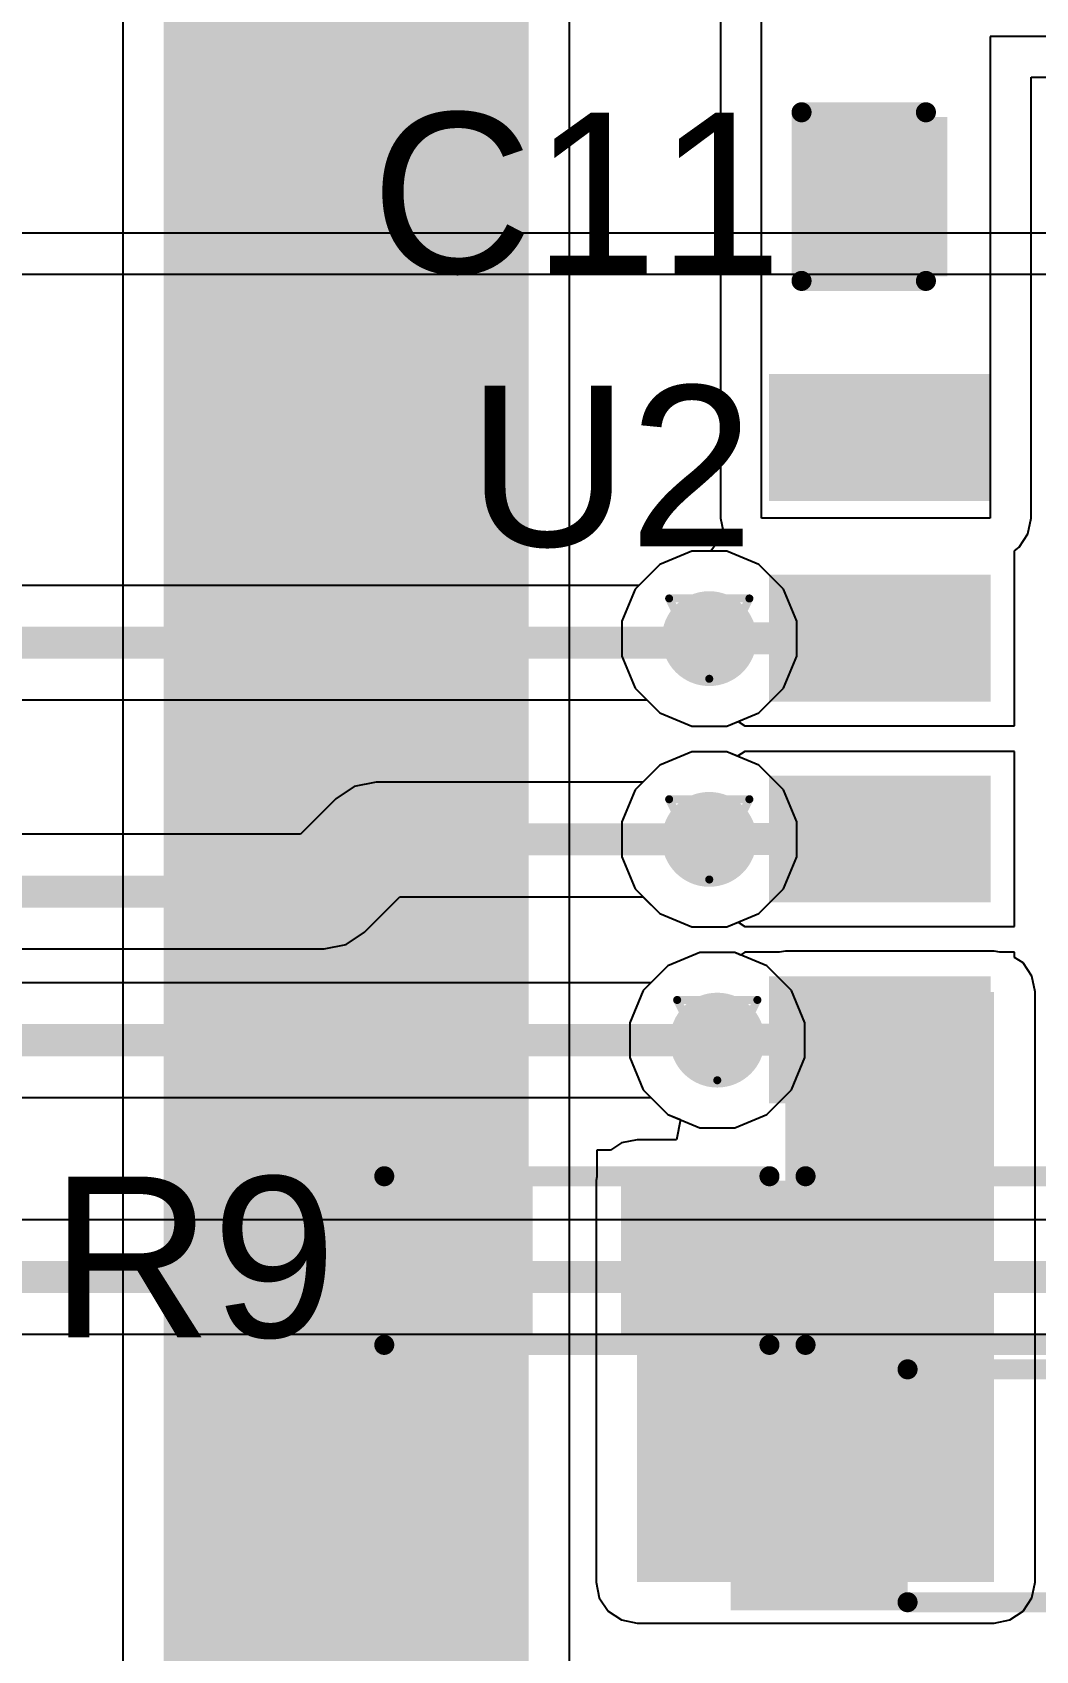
# Model space of a CAD drawing. Header units: inches. Extents: x -89 to 427, y -87 to 99.
# Drawn here: x -20.87 to -14.52, y -53.44 to -43.21 of the extents above; entities that cross this region are included whole.
import ezdxf

# ---------------------------------------------------------------- set-up
doc = ezdxf.new("R2010")
doc.units = ezdxf.units.IN
for name, color, linetype in [('Board_Outline', 56, 'Continuous'), ('Bottom Layer', 5, 'Continuous'), ('Drill Drawing', 1, 'Continuous'), ('Top Layer', 1, 'Continuous'), ('Top Overlay', 2, 'Continuous'), ('Top Paste', 8, 'Continuous'), ('Top Solder', 216, 'Continuous'), ('Via Holes', 16, 'Continuous')]:
    doc.layers.add(name, color=color, linetype=linetype)
doc.styles.add('Arial', font='', dxfattribs={"height": 0.2})
doc.styles.get('Arial').set_extended_font_data('Arial')

msp = doc.modelspace()

# ---------------------------------------------------------------- hatches: boundary and pattern name
at = {"layer": 'Bottom Layer'}
h = msp.add_hatch(color=5, dxfattribs=at)
edge = h.paths.add_edge_path()
edge.add_arc((-16.5862, -47.0408), 0.2999994, 0, 360)
h = msp.add_hatch(color=5, dxfattribs=at)
edge = h.paths.add_edge_path()
edge.add_arc((-16.5862, -48.31079999999999), 0.2999994, 0, 360)
h = msp.add_hatch(color=5, dxfattribs=at)
edge = h.paths.add_edge_path()
edge.add_arc((-16.5354, -49.5808), 0.2999994, 0, 360)
at = {"layer": 'Top Layer'}
for points in [[(-20.0406, -57.04839999999999), (-17.7292, -57.04839999999999), (-17.7292, -38.78579999999999), (-20.0406, -38.78579999999999)], [(-15.9004, -44.68889969999999), (-15.9004, -43.7998997), (-15.1384, -43.7998997), (-15.1384, -44.68889969999999)], [(-14.90690059, -46.06839909999999), (-16.10690073, -46.06839909999999), (-16.10690073, -45.4684003), (-14.90690059, -45.4684003)], [(-14.90690059, -47.3383991), (-16.10690073, -47.3383991), (-16.10690073, -46.7384003), (-14.90690059, -46.7384003)], [(-14.90690059, -48.6083991), (-16.10690073, -48.6083991), (-16.10690073, -48.0084003), (-14.90690059, -48.0084003)], [(-14.90690059, -49.8783991), (-16.10690073, -49.8783991), (-16.10690073, -49.2784003), (-14.90690059, -49.2784003)], [(-16.1036, -53.0098), (-14.7828, -53.0098), (-14.7828, -49.276), (-16.1036, -49.276)], [(-17.0434, -53.0098), (-14.7828, -53.0098), (-14.7828, -50.4698), (-17.0434, -50.4698)], [(-17.8054, -50.5308997), (-17.8054, -51.41989969999999), (-18.5674, -51.41989969999999), (-18.5674, -50.5308997)], [(-16.2814, -50.5308997), (-16.2814, -51.41989969999999), (-17.0434, -51.41989969999999), (-17.0434, -50.5308997)], [(-15.9004, -51.41989969999999), (-15.9004, -50.5308997), (-15.1384, -50.5308997), (-15.1384, -51.41989969999999)], [(-15.0924006, -52.7001994), (-15.6923994, -52.7001994), (-15.6923994, -52.10020059999999), (-15.0924006, -52.10020059999999)]]:
    msp.add_hatch(color=1, dxfattribs=at).paths.add_polyline_path(points)
h = msp.add_hatch(color=1, dxfattribs=at)
edge = h.paths.add_edge_path()
edge.add_arc((-16.5862, -47.0408), 0.2999994, 0, 360)
h = msp.add_hatch(color=1, dxfattribs=at)
edge = h.paths.add_edge_path()
edge.add_arc((-16.5862, -48.31079999999999), 0.2999994, 0, 360)
h = msp.add_hatch(color=1, dxfattribs=at)
edge = h.paths.add_edge_path()
edge.add_arc((-16.5354, -49.5808), 0.2999994, 0, 360)
at = {"layer": 'Top Overlay'}
for points in [[(-15.33084056, -51.6128), (-16.45059956, -51.6128), (-16.45059956, -52.0192), (-15.33084056, -52.0192)], [(-15.76479956, -51.9938), (-16.45059956, -51.9938), (-16.45059956, -52.8574), (-15.76479956, -52.8574)], [(-15.33084056, -52.78119999999999), (-16.45059956, -52.78119999999999), (-16.45059956, -53.1876), (-15.33084056, -53.1876)]]:
    msp.add_hatch(color=2, dxfattribs=at).paths.add_polyline_path(points)
at = {"layer": 'Top Paste'}
for points in [[(-15.9004, -44.68889969999999), (-15.9004, -43.7998997), (-15.1384, -43.7998997), (-15.1384, -44.68889969999999)], [(-14.90690059, -46.06839909999999), (-16.10690073, -46.06839909999999), (-16.10690073, -45.4684003), (-14.90690059, -45.4684003)], [(-14.90690059, -47.3383991), (-16.10690073, -47.3383991), (-16.10690073, -46.7384003), (-14.90690059, -46.7384003)], [(-14.90690059, -48.6083991), (-16.10690073, -48.6083991), (-16.10690073, -48.0084003), (-14.90690059, -48.0084003)], [(-14.90690059, -49.8783991), (-16.10690073, -49.8783991), (-16.10690073, -49.2784003), (-14.90690059, -49.2784003)], [(-17.8054, -50.5308997), (-17.8054, -51.41989969999999), (-18.5674, -51.41989969999999), (-18.5674, -50.5308997)], [(-16.2814, -50.5308997), (-16.2814, -51.41989969999999), (-17.0434, -51.41989969999999), (-17.0434, -50.5308997)], [(-15.9004, -51.41989969999999), (-15.9004, -50.5308997), (-15.1384, -50.5308997), (-15.1384, -51.41989969999999)], [(-15.0924006, -52.7001994), (-15.6923994, -52.7001994), (-15.6923994, -52.10020059999999), (-15.0924006, -52.10020059999999)]]:
    msp.add_hatch(color=8, dxfattribs=at).paths.add_polyline_path(points)
at = {"layer": 'Top Solder'}
for points in [[(-15.96039988, -44.74889958), (-15.96039988, -43.73989982), (-15.07840012, -43.73989982), (-15.07840012, -44.74889958)], [(-14.80530059, -46.1699991), (-16.20850073, -46.1699991), (-16.20850073, -45.36680029999999), (-14.80530059, -45.36680029999999)], [(-14.80530059, -47.43999909999999), (-16.20850073, -47.43999909999999), (-16.20850073, -46.6368003), (-14.80530059, -46.6368003)], [(-14.80530059, -48.7099991), (-16.20850073, -48.7099991), (-16.20850073, -47.9068003), (-14.80530059, -47.9068003)], [(-14.80530059, -49.9799991), (-16.20850073, -49.9799991), (-16.20850073, -49.1768003), (-14.80530059, -49.1768003)], [(-17.7038, -50.42929969999999), (-17.7038, -51.52149969999999), (-18.669, -51.52149969999999), (-18.669, -50.42929969999999)], [(-16.1798, -50.42929969999999), (-16.1798, -51.52149969999999), (-17.145, -51.52149969999999), (-17.145, -50.42929969999999)], [(-16.002, -51.52149969999999), (-16.002, -50.42929969999999), (-15.0368, -50.42929969999999), (-15.0368, -51.52149969999999)], [(-14.9908006, -52.80179939999999), (-15.7939994, -52.80179939999999), (-15.7939994, -51.9986006), (-14.9908006, -51.9986006)]]:
    msp.add_hatch(color=216, dxfattribs=at).paths.add_polyline_path(points)
at = {"layer": 'Via Holes'}
h = msp.add_hatch(color=7, dxfattribs=at)
edge = h.paths.add_edge_path()
edge.add_arc((-16.5862, -47.0408), 0.1499997, 0, 360)
h = msp.add_hatch(color=7, dxfattribs=at)
edge = h.paths.add_edge_path()
edge.add_arc((-16.5862, -48.31079999999999), 0.1499997, 0, 360)
h = msp.add_hatch(color=7, dxfattribs=at)
edge = h.paths.add_edge_path()
edge.add_arc((-16.5354, -49.5808), 0.1499997, 0, 360)

# ---------------------------------------------------------------- linework, layer by layer
at = {"layer": 'Board_Outline'}
msp.add_lwpolyline([(87.3125, 0, 0.254, 0.254, 1), (-87.3125, 0, 0.254, 0.254, 1)], format="xyseb", close=True, dxfattribs=at)
at = {"layer": 'Bottom Layer'}
for p, q in [((-13.82414304, -44.47539999999999), (-40.71112508, -44.47539999999999)), ((-40.71112254, -44.73437585999999), (-13.82414304, -44.73437585999999)), ((-16.90001446, -46.57114129999999), (-17.03250594, -46.70363277999999)), ((-16.6963979, -46.4868006), (-16.90001446, -46.57114129999999)), ((-16.4760021, -46.4868006), (-16.6963979, -46.4868006)), ((-16.27238554, -46.57114129999999), (-16.4760021, -46.4868006)), ((-16.1165413, -46.72698554), (-16.27238554, -46.57114129999999)), ((-17.03250594, -46.70363277999999), (-22.03269406, -46.70363277999999)), ((-16.0322006, -46.9306021), (-16.1165413, -46.72698554)), ((-16.0322006, -47.15099789999999), (-16.0322006, -46.9306021)), ((-16.1165413, -47.35461445999999), (-16.0322006, -47.15099789999999)), ((-16.27238554, -47.5104587), (-16.1165413, -47.35461445999999)), ((-22.03269406, -47.42876722), (-16.98170594, -47.42876722)), ((-16.98170594, -47.42876722), (-16.90001446, -47.5104587)), ((-16.90001446, -47.5104587), (-16.6963979, -47.59479939999999)), ((-16.6963979, -47.59479939999999), (-16.4760021, -47.59479939999999)), ((-16.4760021, -47.59479939999999), (-16.27238554, -47.5104587)), ((-16.6963979, -47.7568006), (-16.90001446, -47.8411413)), ((-16.4760021, -47.7568006), (-16.6963979, -47.7568006)), ((-16.27238554, -47.8411413), (-16.4760021, -47.7568006)), ((-16.90001446, -47.8411413), (-17.00710594, -47.94823278)), ((-16.1165413, -47.99698554), (-16.27238554, -47.8411413)), ((-18.8331475, -47.97583242), (-18.9507749, -48.0544251)), ((-18.6944, -47.94823024), (-18.8331475, -47.97583242)), ((-18.6943873, -47.94823278), (-18.6944, -47.94823024)), ((-17.00710594, -47.94823278), (-18.6943873, -47.94823278)), ((-16.0322006, -48.2006021), (-16.1165413, -47.99698554)), ((-18.95077998, -48.05443272), (-19.17478258, -48.27843278)), ((-18.9507749, -48.0544251), (-18.95077998, -48.05443272)), ((-16.0322006, -48.4209979), (-16.0322006, -48.2006021)), ((-19.17478258, -48.27843278), (-22.03269406, -48.27843278)), ((-16.1165413, -48.62461446), (-16.0322006, -48.4209979)), ((-16.27238554, -48.7804587), (-16.1165413, -48.62461446)), ((-18.7682251, -48.8973749), (-18.54421996, -48.67336722)), ((-18.54421996, -48.67336722), (-17.00710594, -48.67336722)), ((-17.00710594, -48.67336722), (-16.90001446, -48.7804587)), ((-16.90001446, -48.7804587), (-16.6963979, -48.8647994)), ((-16.4760021, -48.8647994), (-16.27238554, -48.7804587)), ((-18.8858525, -48.97596758), (-18.7682251, -48.8973749)), ((-16.6963979, -48.8647994), (-16.4760021, -48.8647994)), ((-22.03269406, -49.00356722), (-19.0246127, -49.00356722)), ((-19.0246127, -49.00356722), (-19.0246, -49.00356976)), ((-19.0246, -49.00356976), (-18.8858525, -48.97596758)), ((-16.6455979, -49.02680059999999), (-16.84921446, -49.1111413)), ((-16.4252021, -49.02680059999999), (-16.6455979, -49.02680059999999)), ((-16.22158554, -49.1111413), (-16.4252021, -49.02680059999999)), ((-16.84921446, -49.1111413), (-16.95630594, -49.21823278)), ((-16.0657413, -49.26698553999999), (-16.22158554, -49.1111413)), ((-16.95630594, -49.21823278), (-22.08142396, -49.21823278)), ((-15.9814006, -49.47060209999999), (-16.0657413, -49.26698553999999)), ((-15.9814006, -49.6909979), (-15.9814006, -49.47060209999999)), ((-16.0657413, -49.89461446), (-15.9814006, -49.6909979)), ((-39.5732, -49.94336722), (-16.95630594, -49.94336722)), ((-16.95630594, -49.94336722), (-16.84921446, -50.05045869999999)), ((-16.22158554, -50.05045869999999), (-16.0657413, -49.89461446)), ((-16.84921446, -50.05045869999999), (-16.6455979, -50.1347994)), ((-16.4252021, -50.1347994), (-16.22158554, -50.05045869999999)), ((-16.6455979, -50.1347994), (-16.4252021, -50.1347994)), ((-8.96398258, -50.71683278), (-23.60749406, -50.71683278)), ((-23.60749406, -51.44196722), (-8.8138127, -51.44196722))]:
    msp.add_line(p, q, dxfattribs=at)
for points in [[(-22.4536, -47.06619999999999, 0.2032, 0.2032, 0), (-16.6116, -47.06619999999999, 0.2032, 0.2032, 0)], [(-16.6116, -47.06619999999999, 0.2032, 0.2032, 0), (-16.5862, -47.0408, 0.2032, 0.2032, 0)], [(-19.0246, -48.641, 0.2032, 0.2032, 0), (-18.6944, -48.31079999999999, 0.2032, 0.2032, 0)], [(-18.6944, -48.31079999999999, 0.2032, 0.2032, 0), (-16.5862, -48.31079999999999, 0.2032, 0.2032, 0)], [(-22.4536, -48.641, 0.2032, 0.2032, 0), (-19.0246, -48.641, 0.2032, 0.2032, 0)], [(-39.5732, -49.5808, 0.2032, 0.2032, 0), (-16.5354, -49.5808, 0.2032, 0.2032, 0)], [(-24.0284, -51.0794, 0.2032, 0.2032, 0), (-8.813799999999999, -51.0794, 0.2032, 0.2032, 0)]]:
    msp.add_lwpolyline(points, format="xyseb", dxfattribs=at)
for points in [[(-16.6624, -47.06619999999999, 0.1016, 0.1016, 1), (-16.5608, -47.06619999999999, 0.1016, 0.1016, 1)], [(-16.6624, -47.06619999999999, 0.1016, 0.1016, 1), (-16.5608, -47.06619999999999, 0.1016, 0.1016, 1)], [(-16.637, -47.0408, 0.1016, 0.1016, 1), (-16.5354, -47.0408, 0.1016, 0.1016, 1)], [(-18.7452, -48.31079999999999, 0.1016, 0.1016, 1), (-18.6436, -48.31079999999999, 0.1016, 0.1016, 1)], [(-18.7452, -48.31079999999999, 0.1016, 0.1016, 1), (-18.6436, -48.31079999999999, 0.1016, 0.1016, 1)], [(-16.637, -48.31079999999999, 0.1016, 0.1016, 1), (-16.5354, -48.31079999999999, 0.1016, 0.1016, 1)], [(-19.0754, -48.641, 0.1016, 0.1016, 1), (-18.9738, -48.641, 0.1016, 0.1016, 1)], [(-19.0754, -48.641, 0.1016, 0.1016, 1), (-18.9738, -48.641, 0.1016, 0.1016, 1)], [(-16.5862, -49.5808, 0.1016, 0.1016, 1), (-16.4846, -49.5808, 0.1016, 0.1016, 1)]]:
    msp.add_lwpolyline(points, format="xyseb", close=True, dxfattribs=at)
at = {"layer": 'Drill Drawing'}
for points in [[(-16.8402, -46.7868, 0.0508, 0.0508, 0), (-16.3322, -46.7868, 0.0508, 0.0508, 0)], [(-16.8402, -46.7868, 0.0508, 0.0508, 0), (-16.5862, -47.2948, 0.0508, 0.0508, 0)], [(-16.5862, -47.2948, 0.0508, 0.0508, 0), (-16.3322, -46.7868, 0.0508, 0.0508, 0)], [(-16.8402, -48.0568, 0.0508, 0.0508, 0), (-16.3322, -48.0568, 0.0508, 0.0508, 0)], [(-16.8402, -48.0568, 0.0508, 0.0508, 0), (-16.5862, -48.5648, 0.0508, 0.0508, 0)], [(-16.5862, -48.5648, 0.0508, 0.0508, 0), (-16.3322, -48.0568, 0.0508, 0.0508, 0)], [(-16.7894, -49.3268, 0.0508, 0.0508, 0), (-16.2814, -49.3268, 0.0508, 0.0508, 0)], [(-16.7894, -49.3268, 0.0508, 0.0508, 0), (-16.5354, -49.83479999999999, 0.0508, 0.0508, 0)], [(-16.5354, -49.83479999999999, 0.0508, 0.0508, 0), (-16.2814, -49.3268, 0.0508, 0.0508, 0)]]:
    msp.add_lwpolyline(points, format="xyseb", dxfattribs=at)
for points in [[(-16.8529, -46.7868, 0.0254, 0.0254, 1), (-16.8275, -46.7868, 0.0254, 0.0254, 1)], [(-16.8529, -46.7868, 0.0254, 0.0254, 1), (-16.8275, -46.7868, 0.0254, 0.0254, 1)], [(-16.3449, -46.7868, 0.0254, 0.0254, 1), (-16.3195, -46.7868, 0.0254, 0.0254, 1)], [(-16.3449, -46.7868, 0.0254, 0.0254, 1), (-16.3195, -46.7868, 0.0254, 0.0254, 1)], [(-16.5989, -47.2948, 0.0254, 0.0254, 1), (-16.5735, -47.2948, 0.0254, 0.0254, 1)], [(-16.5989, -47.2948, 0.0254, 0.0254, 1), (-16.5735, -47.2948, 0.0254, 0.0254, 1)], [(-16.8529, -48.0568, 0.0254, 0.0254, 1), (-16.8275, -48.0568, 0.0254, 0.0254, 1)], [(-16.8529, -48.0568, 0.0254, 0.0254, 1), (-16.8275, -48.0568, 0.0254, 0.0254, 1)], [(-16.3449, -48.0568, 0.0254, 0.0254, 1), (-16.3195, -48.0568, 0.0254, 0.0254, 1)], [(-16.3449, -48.0568, 0.0254, 0.0254, 1), (-16.3195, -48.0568, 0.0254, 0.0254, 1)], [(-16.5989, -48.5648, 0.0254, 0.0254, 1), (-16.5735, -48.5648, 0.0254, 0.0254, 1)], [(-16.5989, -48.5648, 0.0254, 0.0254, 1), (-16.5735, -48.5648, 0.0254, 0.0254, 1)], [(-16.8021, -49.3268, 0.0254, 0.0254, 1), (-16.7767, -49.3268, 0.0254, 0.0254, 1)], [(-16.8021, -49.3268, 0.0254, 0.0254, 1), (-16.7767, -49.3268, 0.0254, 0.0254, 1)], [(-16.2941, -49.3268, 0.0254, 0.0254, 1), (-16.2687, -49.3268, 0.0254, 0.0254, 1)], [(-16.2941, -49.3268, 0.0254, 0.0254, 1), (-16.2687, -49.3268, 0.0254, 0.0254, 1)], [(-16.5481, -49.83479999999999, 0.0254, 0.0254, 1), (-16.5227, -49.83479999999999, 0.0254, 0.0254, 1)], [(-16.5481, -49.83479999999999, 0.0254, 0.0254, 1), (-16.5227, -49.83479999999999, 0.0254, 0.0254, 1)]]:
    msp.add_lwpolyline(points, format="xyseb", close=True, dxfattribs=at)
at = {"layer": 'Top Layer'}
for p, q in [((-20.29957586, -38.78579999999999), (-20.29957586, -54.9656)), ((-17.47022414, -54.70662414), (-17.47022414, -38.78579999999999)), ((-16.51497586, -41.86216418), (-16.51497586, -46.2788)), ((-16.256, -46.2788), (-16.256, -41.86216418)), ((0.0508, -43.2308), (-14.8082, -43.2308)), ((-14.8082, -43.2308), (-14.8082, -46.2788)), ((-14.54922414, -46.2788), (-14.54922414, -43.48977585999999)), ((-14.54922414, -43.48977585999999), (-10.61277786, -43.48977585999999)), ((-16.49886464, -46.35979806), (-16.51870712, -46.40982082)), ((-16.51497586, -46.2788), (-16.49886464, -46.35979806)), ((-14.8082, -46.2788), (-16.256, -46.2788)), ((-14.56893708, -46.37790572), (-14.54922414, -46.2788)), ((-16.51870712, -46.40982082), (-16.57524498, -46.4868006)), ((-14.65289678, -46.48440284), (-14.63507106, -46.47000104)), ((-14.63507106, -46.47000104), (-14.62507362, -46.46192638)), ((-14.62507362, -46.46192638), (-14.56893708, -46.37790572)), ((-16.90001446, -46.57114129999999), (-17.0558587, -46.72698554)), ((-16.6963979, -46.4868006), (-16.90001446, -46.57114129999999)), ((-16.57524498, -46.4868006), (-16.6963979, -46.4868006)), ((-14.65290186, -46.48440538), (-14.65289932, -46.48440284)), ((-14.65290186, -47.59239909999999), (-14.65290186, -46.48440538)), ((-14.65289932, -46.48440284), (-14.65289678, -46.48440284)), ((-17.0558587, -46.72698554), (-17.1401994, -46.9306021)), ((-17.1401994, -46.9306021), (-17.1401994, -47.15099789999999)), ((-17.1401994, -47.15099789999999), (-17.0558587, -47.35461445999999)), ((-17.0558587, -47.35461445999999), (-16.90001446, -47.5104587)), ((-16.90001446, -47.5104587), (-16.6963979, -47.59479939999999)), ((-16.6963979, -47.59479939999999), (-16.4760021, -47.59479939999999)), ((-16.4760021, -47.59479939999999), (-16.40273072, -47.56444893999999)), ((-16.40273072, -47.56444893999999), (-16.36089946, -47.59240164)), ((-16.36089946, -47.59240164), (-16.36089946, -47.59239909999999)), ((-16.36089946, -47.59239909999999), (-14.65290186, -47.59239909999999)), ((-16.6963979, -47.7568006), (-16.90001446, -47.8411413)), ((-16.4760021, -47.7568006), (-16.6963979, -47.7568006)), ((-16.40716556, -47.7853121), (-16.4760021, -47.7568006)), ((-16.36089946, -47.75439776), (-16.40716556, -47.7853121)), ((-16.36089946, -47.7544003), (-16.36089946, -47.75439776)), ((-14.65290186, -47.7544003), (-16.36089946, -47.7544003)), ((-14.65290186, -48.8623991), (-14.65290186, -47.7544003)), ((-16.90001446, -47.8411413), (-17.0558587, -47.99698554)), ((-17.0558587, -47.99698554), (-17.1401994, -48.2006021)), ((-17.1401994, -48.2006021), (-17.1401994, -48.4209979)), ((-17.1401994, -48.4209979), (-17.0558587, -48.62461446)), ((-17.0558587, -48.62461446), (-16.90001446, -48.7804587)), ((-16.90001446, -48.7804587), (-16.6963979, -48.8647994)), ((-16.4760021, -48.8647994), (-16.40273072, -48.83444893999999)), ((-16.40273072, -48.83444893999999), (-16.36089946, -48.86240164)), ((-16.6963979, -48.8647994), (-16.4760021, -48.8647994)), ((-16.36089946, -48.86240164), (-16.36089946, -48.8623991)), ((-16.36089946, -48.8623991), (-14.65290186, -48.8623991)), ((-16.6455979, -49.02680059999999), (-16.84921446, -49.1111413)), ((-16.4252021, -49.02680059999999), (-16.6455979, -49.02680059999999)), ((-16.38772694, -49.04232253999999), (-16.4252021, -49.02680059999999)), ((-16.36089946, -49.02439776), (-16.38772694, -49.04232253999999)), ((-16.36089946, -49.0244003), (-16.36089946, -49.02439776)), ((-16.140684, -49.0244003), (-16.36089946, -49.0244003)), ((-16.1036, -49.01702414), (-16.140684, -49.0244003)), ((-14.7828, -49.01702414), (-16.1036, -49.01702414)), ((-14.745716, -49.0244003), (-14.7828, -49.01702414)), ((-14.65290186, -49.0244003), (-14.745716, -49.0244003)), ((-14.65290186, -49.05731108), (-14.65290186, -49.0244003)), ((-16.84921446, -49.1111413), (-17.0050587, -49.26698553999999)), ((-14.59967616, -49.09287616), (-14.65290186, -49.05731108)), ((-14.54353708, -49.17689428), (-14.59967616, -49.09287616)), ((-14.52382414, -49.276), (-14.54353708, -49.17689428)), ((-17.0050587, -49.26698553999999), (-17.0893994, -49.47060209999999)), ((-14.52382414, -53.0098), (-14.52382414, -49.276)), ((-17.0893994, -49.47060209999999), (-17.0893994, -49.6909979)), ((-17.0893994, -49.6909979), (-17.0050587, -49.89461446)), ((-17.0050587, -49.89461446), (-16.84921446, -50.05045869999999)), ((-16.84921446, -50.05045869999999), (-16.76866344, -50.08382414)), ((-16.76866344, -50.08382414), (-16.79392628, -50.21082414)), ((-17.14250572, -50.23053708), (-17.21189344, -50.27689969999999)), ((-17.0434, -50.21082414), (-17.14250572, -50.23053708)), ((-16.79392628, -50.21082414), (-17.0434, -50.21082414)), ((-17.21189344, -50.27689969999999), (-17.2974, -50.27689969999999)), ((-17.2974, -50.27689969999999), (-17.2974, -50.44478354)), ((-17.2974, -50.44478354), (-17.30237586, -50.4698)), ((-17.30237586, -50.4698), (-17.30237586, -53.0098)), ((-17.30237586, -53.0098), (-17.28266292, -53.10890572)), ((-14.54353708, -53.10890572), (-14.52382414, -53.0098)), ((-17.28266292, -53.10890572), (-17.22652384, -53.19292384)), ((-14.59967616, -53.19292384), (-14.54353708, -53.10890572)), ((-17.22652384, -53.19292384), (-17.14250572, -53.24906292)), ((-14.68369428, -53.24906292), (-14.59967616, -53.19292384)), ((-17.14250572, -53.24906292), (-17.0434, -53.26877586)), ((-17.0434, -53.26877586), (-14.7828, -53.26877586)), ((-14.7828, -53.26877586), (-14.68369428, -53.24906292))]:
    msp.add_line(p, q, dxfattribs=at)
for points in [[(-16.5862, -47.0408, 0.2032, 0.2032, 0), (-16.5837997, -47.0383997, 0.2032, 0.2032, 0)], [(-16.5837997, -47.0383997, 0.2032, 0.2032, 0), (-15.50690066, -47.0383997, 0.2032, 0.2032, 0)], [(-16.5837997, -48.3083997, 0.2032, 0.2032, 0), (-15.50690066, -48.3083997, 0.2032, 0.2032, 0)], [(-16.5354, -49.5808, 0.3048, 0.3048, 0), (-16.5329997, -49.5783997, 0.3048, 0.3048, 0)], [(-16.5329997, -49.5783997, 0.2032, 0.2032, 0), (-15.50690066, -49.5783997, 0.2032, 0.2032, 0)]]:
    msp.add_lwpolyline(points, format="xyseb", dxfattribs=at)
for points in [[(-16.637, -47.0408, 0.1016, 0.1016, 1), (-16.5354, -47.0408, 0.1016, 0.1016, 1)], [(-16.6345997, -47.0383997, 0.1016, 0.1016, 1), (-16.5329997, -47.0383997, 0.1016, 0.1016, 1)], [(-16.6345997, -47.0383997, 0.1016, 0.1016, 1), (-16.5329997, -47.0383997, 0.1016, 0.1016, 1)], [(-15.55770066, -47.0383997, 0.1016, 0.1016, 1), (-15.45610066, -47.0383997, 0.1016, 0.1016, 1)], [(-16.6345997, -48.3083997, 0.1016, 0.1016, 1), (-16.5329997, -48.3083997, 0.1016, 0.1016, 1)], [(-15.55770066, -48.3083997, 0.1016, 0.1016, 1), (-15.45610066, -48.3083997, 0.1016, 0.1016, 1)], [(-16.6116, -49.5808, 0.1524, 0.1524, 1), (-16.4592, -49.5808, 0.1524, 0.1524, 1)], [(-16.6091997, -49.5783997, 0.1524, 0.1524, 1), (-16.4567997, -49.5783997, 0.1524, 0.1524, 1)], [(-16.5837997, -49.5783997, 0.1016, 0.1016, 1), (-16.4821997, -49.5783997, 0.1016, 0.1016, 1)], [(-15.55770066, -49.5783997, 0.1016, 0.1016, 1), (-15.45610066, -49.5783997, 0.1016, 0.1016, 1)]]:
    msp.add_lwpolyline(points, format="xyseb", close=True, dxfattribs=at)
at = {"layer": 'Top Overlay'}
for points in [[(-16.002, -43.7109997, 0.127, 0.127, 0), (-15.2146, -43.7109997, 0.127, 0.127, 0)], [(-16.002, -44.7777997, 0.127, 0.127, 0), (-16.002, -43.7109997, 0.127, 0.127, 0)], [(-16.002, -44.7777997, 0.127, 0.127, 0), (-15.2146, -44.7777997, 0.127, 0.127, 0)], [(-18.6436, -50.4419997, 0.127, 0.127, 0), (-16.2052, -50.4419997, 0.127, 0.127, 0)], [(-18.6436, -51.5087997, 0.127, 0.127, 0), (-18.6436, -50.4419997, 0.127, 0.127, 0)], [(-16.2052, -51.5087997, 0.127, 0.127, 0), (-16.2052, -50.4419997, 0.127, 0.127, 0)], [(-15.9766, -51.5087997, 0.127, 0.127, 0), (-15.9766, -50.4419997, 0.127, 0.127, 0)], [(-15.9766, -50.4419997, 0.127, 0.127, 0), (-13.5382, -50.4419997, 0.127, 0.127, 0)], [(-18.6436, -51.5087997, 0.127, 0.127, 0), (-16.2052, -51.5087997, 0.127, 0.127, 0)], [(-15.9766, -51.5087997, 0.127, 0.127, 0), (-13.5382, -51.5087997, 0.127, 0.127, 0)], [(-15.33084056, -51.6636, 0.127, 0.127, 0), (-13.42799956, -51.6636, 0.127, 0.127, 0)], [(-15.33084056, -53.1368, 0.127, 0.127, 0), (-13.42799956, -53.1368, 0.127, 0.127, 0)]]:
    msp.add_lwpolyline(points, format="xyseb", dxfattribs=at)
for points in [[(-16.03375, -43.7109997, 0.0635, 0.0635, 1), (-15.97025, -43.7109997, 0.0635, 0.0635, 1)], [(-16.03375, -43.7109997, 0.0635, 0.0635, 1), (-15.97025, -43.7109997, 0.0635, 0.0635, 1)], [(-15.24635, -43.7109997, 0.0635, 0.0635, 1), (-15.18285, -43.7109997, 0.0635, 0.0635, 1)], [(-16.03375, -44.7777997, 0.0635, 0.0635, 1), (-15.97025, -44.7777997, 0.0635, 0.0635, 1)], [(-16.03375, -44.7777997, 0.0635, 0.0635, 1), (-15.97025, -44.7777997, 0.0635, 0.0635, 1)], [(-15.24635, -44.7777997, 0.0635, 0.0635, 1), (-15.18285, -44.7777997, 0.0635, 0.0635, 1)], [(-18.67535, -50.4419997, 0.0635, 0.0635, 1), (-18.61185, -50.4419997, 0.0635, 0.0635, 1)], [(-18.67535, -50.4419997, 0.0635, 0.0635, 1), (-18.61185, -50.4419997, 0.0635, 0.0635, 1)], [(-16.23695, -50.4419997, 0.0635, 0.0635, 1), (-16.17345, -50.4419997, 0.0635, 0.0635, 1)], [(-16.23695, -50.4419997, 0.0635, 0.0635, 1), (-16.17345, -50.4419997, 0.0635, 0.0635, 1)], [(-16.00835, -50.4419997, 0.0635, 0.0635, 1), (-15.94485, -50.4419997, 0.0635, 0.0635, 1)], [(-16.00835, -50.4419997, 0.0635, 0.0635, 1), (-15.94485, -50.4419997, 0.0635, 0.0635, 1)], [(-18.67535, -51.5087997, 0.0635, 0.0635, 1), (-18.61185, -51.5087997, 0.0635, 0.0635, 1)], [(-18.67535, -51.5087997, 0.0635, 0.0635, 1), (-18.61185, -51.5087997, 0.0635, 0.0635, 1)], [(-16.23695, -51.5087997, 0.0635, 0.0635, 1), (-16.17345, -51.5087997, 0.0635, 0.0635, 1)], [(-16.23695, -51.5087997, 0.0635, 0.0635, 1), (-16.17345, -51.5087997, 0.0635, 0.0635, 1)], [(-16.00835, -51.5087997, 0.0635, 0.0635, 1), (-15.94485, -51.5087997, 0.0635, 0.0635, 1)], [(-16.00835, -51.5087997, 0.0635, 0.0635, 1), (-15.94485, -51.5087997, 0.0635, 0.0635, 1)], [(-15.36259056, -51.6636, 0.0635, 0.0635, 1), (-15.29909056, -51.6636, 0.0635, 0.0635, 1)], [(-15.36259056, -53.1368, 0.0635, 0.0635, 1), (-15.29909056, -53.1368, 0.0635, 0.0635, 1)]]:
    msp.add_lwpolyline(points, format="xyseb", close=True, dxfattribs=at)

# ---------------------------------------------------------------- texts
at = {"layer": 'Top Overlay', "style": 'Arial'}
for s, p in [('C11', (-18.72791022, -44.7292349)), ('U2', (-18.1183915, -46.4564349)), ('R9', (-20.7599915, -51.46023489999999))]:
    msp.add_text(s, height=1.016, dxfattribs=at).set_placement(p)

doc.saveas('drawing.dxf')
